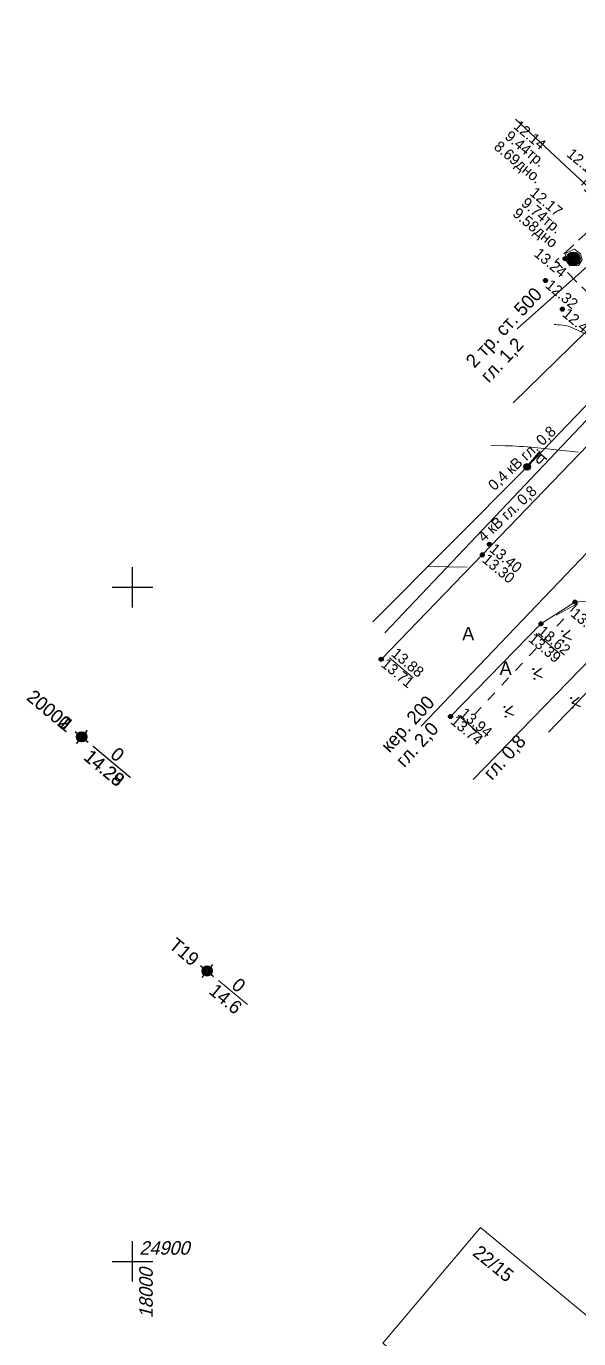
# Model space of a CAD drawing. Header units: metres. Extents: x 16881 to 20071, y 24181 to 25063.
# Drawn here: x 17992.1 to 18033.1, y 24894.3 to 24991.6 of the extents above; entities that cross this region are included whole.
import ezdxf
from ezdxf.enums import TextEntityAlignment as Align

# ---------------------------------------------------------------- set-up
doc = ezdxf.new("R2010")
doc.units = ezdxf.units.M
doc.linetypes.add('g5_01_5x1_5', pattern=[1.5, 0.75, -0.75])
doc.linetypes.add('g5_02x1', pattern=[1.5, 1, -0.5])
for name, color, linetype in [('01_Геодезические пункты', 7, 'Continuous'), ('02_Сетка', 7, 'Continuous'), ('03_Здания и строения', 7, 'Continuous'), ('06_Инженерно-технические сооружения', 7, 'Continuous'), ('07_Объекты электропередачи', 7, 'Continuous'), ('10_Границы покрытий и угодий', 7, 'Continuous'), ('13_Растительность', 7, 'Continuous'), ('19_Горизонтали', 7, 'Continuous'), ('30_Канализация', 7, 'Continuous'), ('31_Водопровод', 7, 'Continuous'), ('32_Теплосеть', 7, 'Continuous'), ('35_Телефон', 7, 'Continuous'), ('37_Кабель низкого напряжения', 7, 'Continuous'), ('38_Кабели высокого напряжения', 7, 'Continuous'), ('44_Крышки колодцев', 7, 'Continuous'), ('61_Отметки высоты поверхности', 7, 'Continuous'), ('Сетка', 7, 'Continuous')]:
    doc.layers.add(name, color=color, linetype=linetype)
doc.styles.add('LIKE11', font='bm431.shx')
doc.styles.add('LIKE17', font='d431.shx')
doc.styles.add('LIKE32', font='peteri.shx')
doc.styles.add('LIKE36', font='pragmai.shx')
doc.styles.add('Line_GUGK', font='')
doc.styles.get('Line_GUGK').set_extended_font_data('Bm431', italic=True)
doc.linetypes.add('g5_119_1', pattern='A,4,-1,[31,GUGK_2005.shx,S=0.1,R=0,X=0,Y=0],0.35,[31,GUGK_2005.shx,S=0.08,R=0,X=0,Y=0],3.3,[31,GUGK_2005.shx,S=0.08,R=180,X=0,Y=0],0.35,[31,GUGK_2005.shx,S=0.1,R=180,X=0,Y=0],-1', length=10)
doc.linetypes.add('g5_119_3', pattern='A,4,-1,[31,GUGK_2005.shx,S=0.1,R=0,X=0,Y=0],4,[31,GUGK_2005.shx,S=0.1,R=180,X=0,Y=0],-1', length=10)
doc.linetypes.add('g5_122_kl', pattern='A,1,-1,1.5,-0.4,["Кл",Line_GUGK,S=1,R=0,X=0,Y=-0.5],-2.4,1.5,-1,4,-1,4,-1,3', length=21.8)
doc.linetypes.add('g5_122_t', pattern='A,1,-1,1.5,-0.4,["Т",Line_GUGK,S=1,R=0,X=0,Y=-0.5],-1.5,1.5,-1,4,-1,4,-1,3', length=20.9)
doc.linetypes.add('g5_122_v', pattern='A,1,-1,1.5,-0.4,["В",Line_GUGK,S=1,R=0,X=0,Y=-0.5],-1.5,1.5,-1,4,-1,4,-1,3', length=20.9)
doc.linetypes.add('g5_133_t', pattern='A,2,[27,GUGK_2005.shx,S=0.4,R=0,X=0,Y=0],2,-1,2,[27,GUGK_2005.shx,S=0.4,R=0,X=0,Y=0],2,-1,2,[27,GUGK_2005.shx,S=0.4,R=0,X=0,Y=0],2,-0.1,["V",Line_GUGK,S=1,R=0,X=0,Y=-0.5],-1', length=15.1)

# ---------------------------------------------------------------- blocks, each defined once
blk = doc.blocks.new('g5_416')
at = {"color": 0}
blk.add_lwpolyline([(0.362, 0.6), (0, 0), (-0.362, 0.6)], dxfattribs=at)
for centre in [(-0.362, 0), (0.362, 0)]:
    blk.add_circle(centre, 0.0375, dxfattribs=at)
blk = doc.blocks.new('g5_005_1')
h = blk.add_hatch(color=255)
edge = h.paths.add_edge_path()
edge.add_arc((0, 0), 0.338, 0, 360)
edge = h.paths.add_edge_path(flags=16)
edge.add_arc((0, 0), 0.1, 0, 360)
at = {"color": 0}
for p, q in [((-0.625, 0), (-0.375, 0)), ((0, 0.625), (0, 0.375)), ((0.375, 0), (0.625, 0)), ((0, -0.375), (0, -0.625))]:
    blk.add_line(p, q, dxfattribs=at)
for radius in [0.375, 0.0625]:
    blk.add_circle((0, 0), radius, dxfattribs=at)
blk = doc.blocks.new('g5_117t')
h = blk.add_hatch(color=255)
h.paths.add_polyline_path([(-0.038, -0.038), (-0.461, -0.038, 0.367426), (-0.038, -0.461)])
h.paths.add_polyline_path([(0.037, -0.461, 0.367426), (0.461, -0.038), (0.037, -0.038)])
h.paths.add_polyline_path([(0.461, 0.037, 0.921954), (-0.461, 0.037)])
at = {"color": 0}
for points in [[(-0.5, 0), (0.5, 0)], [(0, -0.5), (0, 0)]]:
    blk.add_lwpolyline(points, dxfattribs=at)
blk.add_circle((0, 0), 0.5, dxfattribs=at)
blk = doc.blocks.new('g5_330')
blk.add_hatch(color=0).paths.add_polyline_path([(0.15, 0, 1), (-0.15, 0, 1)])
at = {"color": 0}
blk.add_circle((0, 0), 0.15, dxfattribs=at)
blk = doc.blocks.new('g5_110_1c')
h = blk.add_hatch(color=255)
edge = h.paths.add_edge_path()
edge.add_arc((0, 0), 0.212, 0, 360)
edge = h.paths.add_edge_path(flags=16)
edge.add_arc((0, 0), 0.0975, 0, 360)
h = blk.add_hatch(color=0)
edge = h.paths.add_edge_path()
edge.add_arc((0, 0), 0.06, 0, 360)
at = {"color": 0}
for p, q in [((0, 0.25), (0, 1.5)), ((0, 1.375), (0.75, 1.375))]:
    blk.add_line(p, q, dxfattribs=at)
blk.add_lwpolyline([(0.2, 1.375), (0.2, 0.932, 1.040016), (0.55, 0.932), (0.55, 1.375)], format="xyb", dxfattribs=at)
for radius in [0.25, 0.06]:
    blk.add_circle((0, 0), radius, dxfattribs=at)
blk = doc.blocks.new('g5_012')
at = {"color": 92}
for points in [[(0, -1.5), (0, 1.5)], [(-1.5, 0), (1.5, 0)]]:
    blk.add_lwpolyline(points, dxfattribs=at)

msp = doc.modelspace()

# ---------------------------------------------------------------- linework, layer by layer
at = {"layer": '01_Геодезические пункты', "color": 7, "lineweight": 20, "flags": 128}
for points in [[(17999.829, 24935.896), (17997.058, 24938.202)], [(17999.833, 24935.898), (17997.062, 24938.204)], [(17999.838, 24935.901), (17997.067, 24938.207)], [(17999.843, 24935.901), (17997.072, 24938.207)], [(18008.526, 24919.05), (18006.373, 24920.845)]]:
    msp.add_lwpolyline(points, dxfattribs=at)
at = {"layer": '03_Здания и строения', "color": 7, "linetype": 'Continuous', "lineweight": 20, "flags": 128}
msp.add_lwpolyline([(18089.313, 24840.994), (18049.175, 24873.983), (18054.379, 24880.623), (18057.049, 24878.527), (18084.645, 24911.32), (18084.778, 24911.479), (18075.745, 24919.093), (18075.676, 24918.917), (18046.884, 24885.073), (18025.817, 24902.518), (18018.59, 24893.929), (18047.313, 24869.934), (18041.636, 24863.146), (18037.82, 24866.236), (18004.38, 24826.402), (18010.165, 24821.524), (18011.019, 24822.498), (18013.637, 24820.303), (18047.436, 24860.403), (18082.038, 24832.185), (18089.313, 24840.994)], dxfattribs=at)
at = {"layer": '06_Инженерно-технические сооружения', "color": 7, "linetype": 'Continuous', "lineweight": 20, "flags": 128}
msp.add_lwpolyline([(18033.377, 24974.284), (18033.249, 24974.725), (18032.808, 24975.069), (18032.164, 24974.788), (18032.112, 24974.364), (18032.45, 24973.837), (18033.098, 24973.869), (18033.377, 24974.284)], dxfattribs=at)
at = {"layer": '10_Границы покрытий и угодий', "color": 7, "linetype": 'Continuous', "lineweight": 20, "flags": 128}
for points in [[(18041.677, 24981.562), (18043.72, 24979.33), (18044.972, 24976.369), (18044.678, 24972.798), (18043.576, 24970.587), (18035.137, 24961.919), (18025.957, 24952.404), (18018.455, 24944.652)], [(18023.6, 24940.416), (18030.307, 24947.286), (18032.838, 24948.896), (18037.006, 24949.238), (18041.061, 24947.988), (18049.355, 24941.037), (18060.271, 24931.865), (18063.418, 24929.148), (18064.742, 24926.432), (18064.032, 24921.501), (18063.054, 24919.18)]]:
    msp.add_lwpolyline(points, dxfattribs=at)
at = {"layer": '10_Границы покрытий и угодий', "color": 7, "linetype": 'g5_01_5x1_5', "lineweight": 20, "flags": 128}
msp.add_lwpolyline([(18033.029, 24948.759), (18025.1, 24940.263)], dxfattribs=at)
at = {"layer": '19_Горизонтали', "color": 32, "linetype": 'Continuous', "lineweight": 20, "flags": 128}
for points, elevation in [([(18041.038, 24968.187), (18038.717, 24968.441, 0.055758), (18035.99, 24968.434), (18035.884, 24968.422, -0.142811), (18033.488, 24968.834), (18032.714, 24969.211, 0.087945), (18031.947, 24969.43), (18031.666, 24969.459, 0.021147), (18031.421, 24969.474), (18031.298, 24969.476)], 12.5), ([(18033.104, 24960.022), (18029.828, 24960.36, 0.021165), (18027.669, 24960.491), (18026.587, 24960.51)], 13)]:
    msp.add_lwpolyline(points, format="xyb", dxfattribs=dict(at, elevation=elevation))
at = {"layer": '19_Горизонтали', "color": 32, "linetype": 'Continuous', "lineweight": 20, "elevation": 13.5, "flags": 128}
for points in [[(18024.848, 24951.491), (18021.876, 24951.545)], [(18031.433, 24947.919), (18033.007, 24948.775)]]:
    msp.add_lwpolyline(points, dxfattribs=at)
at = {"layer": '30_Канализация', "color": 42, "linetype": 'g5_122_kl', "lineweight": 30, "flags": 128}
msp.add_lwpolyline([(18021.415, 24939.695), (18054.662, 24974.458)], dxfattribs=at)
at = {"layer": '31_Водопровод', "color": 94, "linetype": 'g5_122_v', "lineweight": 30, "flags": 128}
for points in [[(18028.247, 24963.671), (18055.091, 24989.884), (18067.859, 25002.844)], [(18030.875, 24939.261), (18074.68, 24984.664)]]:
    msp.add_lwpolyline(points, dxfattribs=at)
at = {"layer": '32_Теплосеть', "color": 5, "linetype": 'g5_122_t', "lineweight": 30, "flags": 128}
for points in [[(18028.56, 24969.157), (18034.626, 24974.568), (18059.702, 24999.167)], [(18028.412, 24984.712), (18036.908, 24976.807)]]:
    msp.add_lwpolyline(points, dxfattribs=at)
at = {"layer": '32_Теплосеть', "color": 7, "linetype": 'g5_02x1', "lineweight": 20, "flags": 128}
msp.add_lwpolyline([(18033.973, 24971.648), (18036.261, 24973.837), (18037.127, 24972.955), (18041.13, 24976.843), (18039.3, 24978.657), (18041.727, 24981.15), (18040.569, 24982.06), (18038.437, 24979.514), (18037.96, 24979.964), (18036.859, 24978.82), (18034.466, 24981.037), (18033.248, 24979.727), (18035.336, 24977.765), (18031.42, 24974.199), (18033.973, 24971.648)], dxfattribs=at)
at = {"layer": '35_Телефон', "color": 6, "linetype": 'g5_133_t', "lineweight": 20, "flags": 128}
msp.add_lwpolyline([(18054.726, 24986.221), (18064.017, 24975.546), (18025.287, 24935.749)], dxfattribs=at)
at = {"layer": '37_Кабель низкого напряжения', "color": 1, "linetype": 'g5_119_3', "lineweight": 20, "flags": 128}
msp.add_lwpolyline([(18017.841, 24947.435), (18029.287, 24958.929), (18053.352, 24983.966), (18073.203, 25003.596), (18074.869, 25005.087)], dxfattribs=at)
at = {"layer": '38_Кабели высокого напряжения', "color": 1, "linetype": 'g5_119_1', "lineweight": 20, "flags": 128}
msp.add_lwpolyline([(18018.729, 24946.611), (18048.663, 24978.158), (18075.075, 25004.331)], dxfattribs=at)
at = {"layer": '61_Отметки высоты поверхности', "color": 7, "linetype": 'Continuous', "lineweight": 5, "flags": 128}
for points in [[(18029.963, 24946.56), (18031.712, 24945.065)], [(18019.067, 24944.772), (18020.817, 24943.276)], [(18024.157, 24940.507), (18025.906, 24939.012)]]:
    msp.add_lwpolyline(points, dxfattribs=at)

# ---------------------------------------------------------------- block references
at = {"layer": '01_Геодезические пункты', "color": 7, "linetype": 'Continuous', "lineweight": 20}
for p, rotation in [((17996.221, 24938.899, 14.291), 320.2248951599636), ((17996.225, 24938.901, 14.293), 320.2248951599636), ((17996.23, 24938.904, 14.289), 320.2248951599636), ((17996.235, 24938.904, 14.279), 320.2248951599636), ((18005.536, 24921.542, 14.597), 320.1837874390728)]:
    msp.add_blockref('g5_005_1', p, dxfattribs=dict(at, rotation=rotation))
at = {"layer": '02_Сетка', "color": 92, "linetype": 'Continuous', "lineweight": 15, "ltscale": 0.5}
for p in [(18000, 24950), (18000, 24900)]:
    msp.add_blockref('g5_012', p, dxfattribs=at)
at = {"layer": '07_Объекты электропередачи', "color": 7, "linetype": 'Continuous', "lineweight": 20, "rotation": 320.2248951599636}
msp.add_blockref('g5_110_1c', (18029.287, 24958.929), dxfattribs=at)
at = {"layer": '13_Растительность', "color": 92, "linetype": 'Continuous', "lineweight": 20, "ltscale": 0.5, "rotation": 277.5631784342272}
for p in [(18031.946, 24946.378), (18029.797, 24943.571), (18027.647, 24940.764), (18032.604, 24941.422)]:
    msp.add_blockref('g5_416', p, dxfattribs=at)
at = {"layer": '44_Крышки колодцев', "color": 7, "linetype": 'Continuous', "lineweight": 20, "rotation": 320.1837874390728}
msp.add_blockref('g5_117t', (18032.721, 24974.362, 12.173), dxfattribs=at)
at = {"layer": '61_Отметки высоты поверхности', "color": 7, "linetype": 'Continuous', "lineweight": 20, "rotation": 320.1837874390728}
for p in [(18032.112, 24974.364, 12.243), (18030.649, 24972.751, 12.323), (18031.901, 24970.624, 12.436), (18026.49, 24953.181, 13.405), (18025.957, 24952.404, 13.303), (18032.838, 24948.896, 13.331), (18030.307, 24947.286, 13.392), (18018.455, 24944.652, 13.713), (18023.6, 24940.416, 13.742)]:
    msp.add_blockref('g5_330', p, dxfattribs=at)

# ---------------------------------------------------------------- texts
at = {"color": 7, "linetype": 'Continuous', "lineweight": 15, "ltscale": 0.5, "style": 'LIKE11'}
for s, rotation, p in [('12.14', 320.18378, (18028.209, 24984.092)), ('8.69дно.', 320.18378, (18026.757, 24982.561)), ('9.44тр.', 320.18378, (18027.568, 24983.324)), ('12.15', 320.2249, (18032.162, 24982.013)), ('12.17', 320.18378, (18029.429, 24979.139)), ('9.74тр.', 320.18378, (18028.788, 24978.37)), ('9.58дно', 320.18378, (18028.148, 24977.602))]:
    msp.add_text(s, height=0.8, rotation=rotation, dxfattribs=at).set_placement(p)
at = {"layer": '01_Геодезические пункты', "color": 7, "linetype": 'Continuous', "lineweight": 20, "ltscale": 0.5, "style": 'LIKE36'}
for s, rotation, p in [('20000', 320.2249, (17992.06, 24941.712)), ('20001', 320.2249, (17992.064, 24941.714)), ('20002', 320.2249, (17992.069, 24941.717)), ('1', 320.2249, (17994.542, 24939.663)), ('14.29', 320.2249, (17996.29, 24937.28)), ('14.29', 320.2249, (17996.294, 24937.282)), ('14.29', 320.2249, (17996.299, 24937.285)), ('14.28', 320.2249, (17996.309, 24937.281)), ('0', 320.2249, (17998.274, 24937.451)), ('0', 320.2249, (17998.278, 24937.453)), ('0', 320.2249, (17998.283, 24937.456)), ('0', 320.2249, (17998.288, 24937.456)), ('T19', 320.18378, (18002.632, 24923.312)), ('0', 320.18378, (18007.28, 24920.349)), ('14.6', 320.18378, (18005.599, 24919.927))]:
    msp.add_text(s, height=1, rotation=rotation, dxfattribs=at).set_placement(p)
at = {"layer": '03_Здания и строения', "color": 7, "linetype": 'Continuous', "lineweight": 15, "style": 'LIKE36'}
msp.add_text('22/15', height=1, rotation=320.85087, dxfattribs=at).set_placement((18025.172, 24900.509))
at = {"layer": '10_Границы покрытий и угодий', "color": 7, "linetype": 'Continuous', "lineweight": 15, "style": 'LIKE11'}
for p in [(18024.471, 24946.063), (18027.248, 24943.501)]:
    msp.add_text('А', height=1, dxfattribs=at).set_placement(p)
at = {"layer": '30_Канализация', "color": 42, "linetype": 'Continuous', "lineweight": 15, "style": 'LIKE32'}
for s, p in [('кер. 200', (18019.078, 24937.666)), ('гл. 2,0', (18020.177, 24936.577))]:
    msp.add_text(s, height=1, rotation=47.46597, dxfattribs=at).set_placement(p)
at = {"layer": '32_Теплосеть', "color": 5, "linetype": 'Continuous', "lineweight": 15, "style": 'LIKE32'}
for s, p in [('2 тр. ст. 500', (18025.368, 24966.198)), ('гл. 1,2', (18026.457, 24965.098))]:
    msp.add_text(s, height=1, rotation=46.90625, dxfattribs=at).set_placement(p)
at = {"layer": '35_Телефон', "color": 6, "linetype": 'Continuous', "lineweight": 15, "style": 'LIKE32'}
msp.add_text('гл. 0,8', height=1, rotation=48.20895, dxfattribs=at).set_placement((18026.687, 24935.629))
at = {"layer": '37_Кабель низкого напряжения', "color": 1, "linetype": 'Continuous', "lineweight": 15, "style": 'LIKE32'}
msp.add_text('0,4 кВ гл. 0,8', height=0.8, rotation=43.05192, dxfattribs=at).set_placement((18026.852, 24957.114))
at = {"layer": '38_Кабели высокого напряжения', "color": 1, "linetype": 'Continuous', "lineweight": 15, "style": 'LIKE32'}
msp.add_text('4 кВ гл. 0,8', height=0.8, rotation=43.05192, dxfattribs=at).set_placement((18026.083, 24953.302))
at = {"layer": '61_Отметки высоты поверхности', "color": 7, "linetype": 'Continuous', "lineweight": 15, "ltscale": 0.5, "style": 'LIKE17'}
for s, p in [('13.24', (18029.736, 24974.625)), ('12.32', (18030.585, 24972.283)), ('12.44', (18031.837, 24970.157)), ('13.40', (18026.426, 24952.713)), ('13.30', (18025.893, 24951.937)), ('13.33', (18032.453, 24947.923)), ('13.62', (18030.021, 24946.616)), ('13.39', (18029.318, 24946.049)), ('13.88', (18019.147, 24944.968)), ('13.71', (18018.391, 24944.184)), ('13.74', (18023.536, 24939.949)), ('13.94', (18024.219, 24940.517))]:
    msp.add_text(s, height=0.8, rotation=320.18378, dxfattribs=at).set_placement(p)
at = {"layer": 'Сетка', "color": 3, "oblique": 15}
msp.add_text('24900', height=1, dxfattribs=at).set_placement((18000.5, 24900.5))
msp.add_text('18000', height=1, rotation=90, dxfattribs=at).set_placement((18000.5, 24899.5), align=Align.TOP_RIGHT)

doc.saveas('drawing.dxf')
